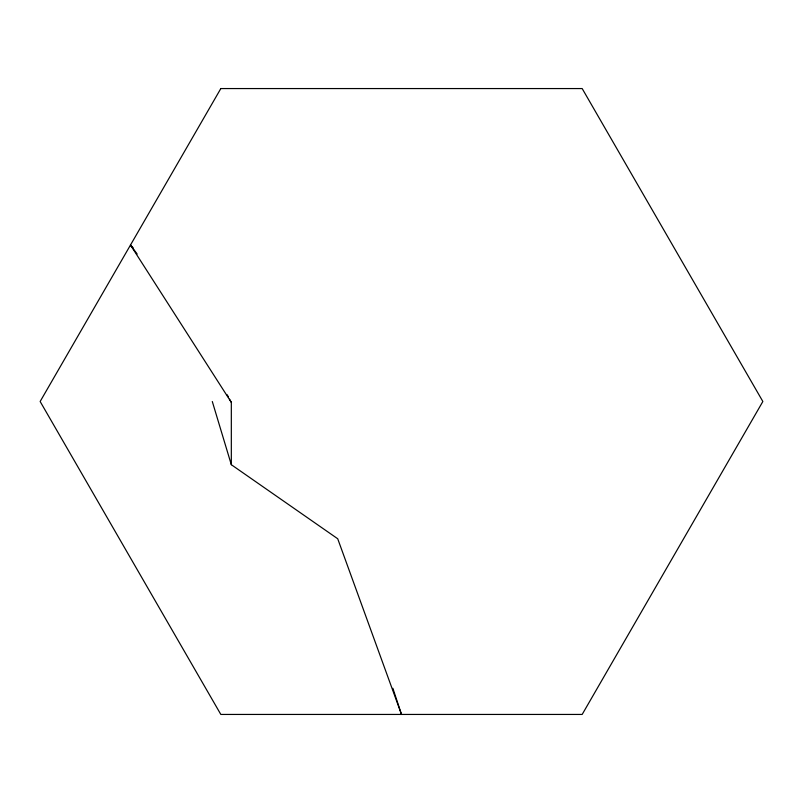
<?xml version="1.0" encoding="UTF-8"?>
<svg xmlns="http://www.w3.org/2000/svg" width="803" height="803" viewBox="0 0 803 803"><rect width="100%" height="100%" fill="white"/><g stroke="black" fill="none" stroke-linecap="round" stroke-linejoin="round"><path stroke-width="1.2" d="M212.303 401.52L231.324 464.706L337.712 538.753L401.5 714.439L392.868 688.291M231.324 464.706L231.324 402.403L130.487 245.035L133.097 247.736M130.487 245.035L137.152 254.029M227.209 394.785L228.383 396.963M229.558 399.141L231.324 402.403M220.825 88.561L40.15 401.5L220.825 714.439L582.175 714.439L762.85 401.5L582.175 88.561L220.825 88.561"/></g></svg>
